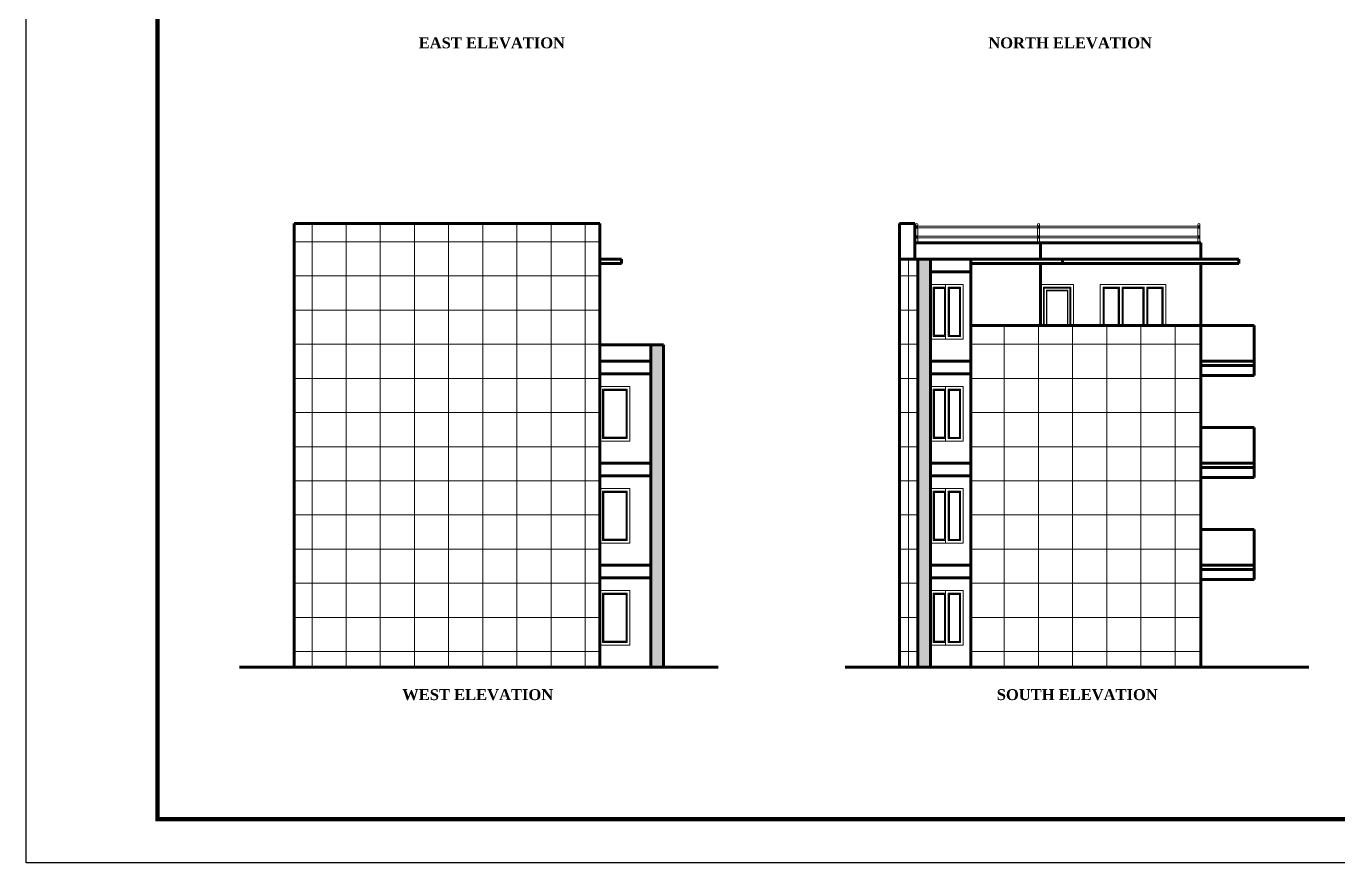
# Model space of a CAD drawing. Header units: inches. Extents: x -4737 to 13205, y 2479 to 13285.
# Drawn here: x -4506 to -3066, y 7017 to 7936 of the extents above; entities that cross this region are included whole.
import ezdxf

# ---------------------------------------------------------------- set-up
doc = ezdxf.new("R2010")
doc.units = ezdxf.units.IN
doc.header["$MEASUREMENT"] = 0
for name, color, linetype, lineweight in [('ns_DOOR', 31, 'Continuous', 15), ('ns_HATCH', 40, 'Continuous', 0), ('ns_RAILING', 191, 'Continuous', 15), ('ns_TEXT', 7, 'Continuous', 13), ('ns_WALL', 21, 'Continuous', 60), ('ns_WINDOW', 151, 'Continuous', 15)]:
    doc.layers.add(name, color=color, linetype=linetype, lineweight=lineweight)
doc.styles.get("Standard").update_dxf_attribs({"font": 'arial.ttf'})

msp = doc.modelspace()

# ---------------------------------------------------------------- hatches: boundary and pattern name
at = {"layer": 'ns_HATCH'}
h = msp.add_hatch(dxfattribs=at)
h.set_pattern_fill('NET', color=256, scale=300)
h.set_pattern_definition([(0, (-32955.066, 12123.784), (0, 37.5), []), (90, (-32955.066, 12123.784), (-37.5, 2e-15), [])])
h.paths.add_polyline_path([(-3876.6, 7231.8), (-3876.6, 7718.8), (-4212.1, 7718.8), (-4212.1, 7231.8)])
h = msp.add_hatch(dxfattribs=at)
h.set_pattern_fill('NET', color=256, scale=300)
h.set_pattern_definition([(0, (-29300.294, 12123.784), (0, 37.5), []), (90, (-29300.294, 12123.784), (-37.5, 2e-15), [])])
h.paths.add_polyline_path([(-3527.4, 7679.8), (-3547.4, 7679.8), (-3547.4, 7231.8), (-3527.4, 7231.8)])
h = msp.add_hatch(dxfattribs=at)
h.set_pattern_fill('AR-CONC', color=256)
h.set_pattern_definition([(50, (-29307.53, 12123.784), (7.1726018, -0.6275213), [0.75, -8.25]), (355, (-29307.53, 12123.784), (-1.3875133, 7.5219213), [0.6, -6.6]), (100.451444, (-29306.9325, 12123.732), (5.7850885, 6.8944), [0.637402, -7.0114211]), (46.1842, (-29307.53, 12125.784), (10.6724133, -1.6551928), [1.125, -12.375]), (96.635635, (-29306.641, 12125.646), (9.3466195, 9.741186), [0.9561034, -10.5171376]), (351.184164, (-29307.53, 12125.784), (9.3466195, 9.741186), [0.9, -9.9]), (21, (-29306.53, 12125.284), (5.9690705, -4.0261889), [0.75, -8.25]), (326, (-29306.53, 12125.284), (2.4331533, 7.2515005), [0.6, -6.6]), (71.451445, (-29306.033, 12124.9485), (8.4022238, 3.2253115), [0.637402, -7.0114211]), (37.5, (-29307.5302, 12123.784), (0.12159855, 3.32893854), [0, -6.52, 0, -6.7, 0, -6.625]), (7.5, (-29307.5302, 12123.784), (2.63069537, 3.9441171), [0, -3.82, 0, -6.37, 0, -2.525]), (327.5, (-29309.7602, 12123.784), (5.33822436, -0.22554872), [0, -2.5, 0, -7.8, 0, -10.35]), (317.5, (-29310.7602, 12123.784), (5.8318617, 1.0010498), [0, -3.25, 0, -5.18, 0, -7.35])])
h.paths.add_polyline_path([(-3513.5, 7679.8), (-3527.4, 7679.8), (-3527.4, 7231.8), (-3513.5, 7231.8)])
h = msp.add_hatch(dxfattribs=at)
h.set_pattern_fill('NET', color=256, scale=300)
h.set_pattern_definition([(0, (-29307.53, 12123.784), (0, 37.5), []), (90, (-29307.53, 12123.784), (-37.5, 2e-15), [])])
h.paths.add_polyline_path([(-3216.7, 7606.8), (-3469.2, 7606.8), (-3469.2, 7231.8), (-3216.7, 7231.8)])
h = msp.add_hatch(dxfattribs=at)
h.set_pattern_fill('AR-CONC', color=256)
h.set_pattern_definition([(50, (-32955.066, 12123.784), (7.1726018, -0.6275213), [0.75, -8.25]), (355, (-32955.066, 12123.784), (-1.3875133, 7.5219213), [0.6, -6.6]), (100.451444, (-32954.468, 12123.732), (5.7850885, 6.8943999), [0.637402, -7.0114211]), (46.1842, (-32955.066, 12125.784), (10.6724133, -1.6551928), [1.125, -12.375]), (96.635635, (-32954.176, 12125.646), (9.3466195, 9.741186), [0.9561034, -10.5171376]), (351.184164, (-32955.066, 12125.784), (9.3466195, 9.741186), [0.9, -9.9]), (21, (-32954.066, 12125.284), (5.9690705, -4.0261889), [0.75, -8.25]), (326, (-32954.066, 12125.284), (2.4331533, 7.2515005), [0.6, -6.6]), (71.451445, (-32953.5684, 12124.9485), (8.4022238, 3.2253115), [0.6374019, -7.0114211]), (37.5, (-32955.0658, 12123.784), (0.12159855, 3.32893854), [0, -6.52, 0, -6.7, 0, -6.625]), (7.5, (-32955.066, 12123.784), (2.63069537, 3.9441171), [0, -3.82, 0, -6.37, 0, -2.525]), (327.5, (-32957.2958, 12123.784), (5.33822436, -0.22554872), [0, -2.5, 0, -7.8, 0, -10.35]), (317.5, (-32958.296, 12123.784), (5.8318617, 1.0010498), [0, -3.25, 0, -5.18, 0, -7.35])])
h.paths.add_polyline_path([(-3820.6, 7231.8), (-3806.6, 7231.8), (-3806.6, 7585.8), (-3820.6, 7585.8)])

# ---------------------------------------------------------------- linework, layer by layer
msp.add_lwpolyline([(-4506.3, 7016.8), (-4506.3, 9261.9), (-1331.5, 9261.9), (-1331.5, 7016.8)], close=True)
at = {"const_width": 4.8}
msp.add_lwpolyline([(-1379.5, 7064.8), (-1379.5, 9213.9), (-4362.3, 9213.9), (-4362.3, 7064.8)], close=True, dxfattribs=at)
at = {"layer": 'Defpoints'}
msp.add_line((-3175.2, 7679.8), (-3175.2, 7674.8), dxfattribs=at)
at = {"layer": 'ns_DOOR'}
for p, q in [((-3392.6, 7606.8), (-3392.6, 7651.8)), ((-3392.6, 7651.8), (-3356.6, 7651.8)), ((-3389.6, 7606.8), (-3389.6, 7648.8)), ((-3389.6, 7648.8), (-3359.6, 7648.8)), ((-3360.6, 7647.8), (-3388.6, 7647.8)), ((-3388.6, 7647.8), (-3388.6, 7606.8)), ((-3362.8, 7645.6), (-3386.3, 7645.6)), ((-3386.3, 7645.6), (-3386.3, 7606.8)), ((-3362.8, 7606.8), (-3362.8, 7645.6)), ((-3360.6, 7606.8), (-3360.6, 7647.8)), ((-3359.6, 7606.8), (-3359.6, 7648.8)), ((-3356.6, 7606.8), (-3356.6, 7651.8)), ((-3386.3, 7644), (-3386.3, 7621.8)), ((-3363.3, 7645.1), (-3385.8, 7645.1)), ((-3385.8, 7645.1), (-3385.8, 7606.8)), ((-3385.7, 7645), (-3385.7, 7606.8)), ((-3363.3, 7606.8), (-3363.3, 7645.1))]:
    msp.add_line(p, q, dxfattribs=at)
at = {"layer": 'ns_RAILING'}
for p, q in [((-3529.7, 7697.8), (-3529.7, 7717.7)), ((-3527.5, 7716), (-3527.5, 7717.7)), ((-3395.9, 7716), (-3395.9, 7717.7)), ((-3393.8, 7697.8), (-3393.8, 7717.7)), ((-3219.9, 7716), (-3219.9, 7717.7)), ((-3217.7, 7697.8), (-3217.7, 7717.7)), ((-3530.9, 7716), (-3219.6, 7716)), ((-3530.9, 7714), (-3219.6, 7714)), ((-3530.9, 7705), (-3219.6, 7705)), ((-3527.5, 7705), (-3527.5, 7714)), ((-3395.9, 7705), (-3395.9, 7714)), ((-3219.9, 7705), (-3219.9, 7714)), ((-3530.9, 7703), (-3219.6, 7703)), ((-3527.5, 7697.8), (-3527.5, 7703)), ((-3395.9, 7697.8), (-3395.9, 7703)), ((-3219.9, 7697.8), (-3219.9, 7703))]:
    msp.add_line(p, q, dxfattribs=at)
for points in [[(-3528.6, 7716.2), (-3529.4, 7716.2), (-3529.4, 7713.8), (-3528.6, 7713.8)], [(-3528.6, 7705.2), (-3529.4, 7705.2), (-3529.4, 7702.8), (-3528.6, 7702.8)], [(-3528.6, 7713.8), (-3527.8, 7713.8), (-3527.8, 7716.2), (-3528.6, 7716.2)], [(-3528.6, 7702.8), (-3527.8, 7702.8), (-3527.8, 7705.2), (-3528.6, 7705.2)], [(-3394.8, 7713.8), (-3395.7, 7713.8), (-3395.7, 7716.2), (-3394.8, 7716.2)], [(-3394.8, 7702.8), (-3395.7, 7702.8), (-3395.7, 7705.2), (-3394.8, 7705.2)], [(-3394.8, 7716.2), (-3394, 7716.2), (-3394, 7713.8), (-3394.8, 7713.8)], [(-3394.8, 7705.2), (-3394, 7705.2), (-3394, 7702.8), (-3394.8, 7702.8)], [(-3218.8, 7713.8), (-3219.6, 7713.8), (-3219.6, 7716.2), (-3218.8, 7716.2)], [(-3218.8, 7702.8), (-3219.6, 7702.8), (-3219.6, 7705.2), (-3218.8, 7705.2)], [(-3218.8, 7716.2), (-3218, 7716.2), (-3218, 7713.8), (-3218.8, 7713.8)], [(-3218.8, 7705.2), (-3218, 7705.2), (-3218, 7702.8), (-3218.8, 7702.8)]]:
    msp.add_lwpolyline(points, dxfattribs=at)
for centre in [(-3528.6, 7715), (-3528.6, 7704), (-3394.8, 7715), (-3394.8, 7704), (-3218.8, 7715), (-3218.8, 7704)]:
    msp.add_circle(centre, 0.25, dxfattribs=at)
for centre, start in [((-3528.6, 7717.7), 360), ((-3394.8, 7717.7), 0), ((-3218.8, 7717.7), 0)]:
    msp.add_arc(centre, 1.1, start, 180, dxfattribs=at)
at = {"layer": 'ns_WALL'}
for p, q in [((-4212.1, 7718.8), (-3876.6, 7718.8)), ((-4212.1, 7231.8), (-4212.1, 7718.8)), ((-3876.6, 7231.8), (-3876.6, 7718.8)), ((-3547.4, 7231.8), (-3547.4, 7718.8)), ((-3547.4, 7718.8), (-3530.9, 7718.8)), ((-3530.9, 7679.8), (-3530.9, 7718.8)), ((-3216.7, 7697.8), (-3530.9, 7697.8)), ((-3392.6, 7679.8), (-3392.6, 7697.8)), ((-3216.7, 7679.8), (-3216.7, 7697.8)), ((-3876.6, 7679.8), (-3852.6, 7679.8)), ((-3852.6, 7674.9), (-3876.6, 7674.9)), ((-3852.6, 7679.8), (-3852.6, 7674.9)), ((-3547.4, 7679.8), (-3392.6, 7679.8)), ((-3527.4, 7231.8), (-3527.4, 7679.8)), ((-3513.5, 7231.8), (-3513.5, 7679.8)), ((-3469.2, 7679.8), (-3469.2, 7231.8)), ((-3469.2, 7674.8), (-3175.2, 7674.8)), ((-3392.6, 7679.8), (-3175.2, 7679.8)), ((-3216.7, 7679.8), (-3392.6, 7679.8)), ((-3392.6, 7606.8), (-3392.6, 7674.8)), ((-3368.6, 7674.8), (-3368.6, 7679.8)), ((-3216.7, 7606.8), (-3216.7, 7674.8)), ((-3175.2, 7679.8), (-3175.2, 7674.8)), ((-3513.5, 7665.8), (-3469.2, 7665.8)), ((-3469.2, 7606.8), (-3158.2, 7606.8)), ((-3216.7, 7606.8), (-3216.7, 7231.8)), ((-3158.2, 7567.8), (-3158.2, 7606.8)), ((-3876.6, 7585.8), (-3806.6, 7585.8)), ((-3820.6, 7231.8), (-3820.6, 7585.8)), ((-3806.6, 7231.8), (-3806.6, 7585.8)), ((-3876.6, 7567.8), (-3820.6, 7567.8)), ((-3513.5, 7567.8), (-3469.2, 7567.8)), ((-3158.2, 7567.8), (-3216.7, 7567.8)), ((-3216.7, 7562.8), (-3158.2, 7562.8)), ((-3158.2, 7551.8), (-3158.2, 7567.8)), ((-3876.6, 7553.8), (-3820.6, 7553.8)), ((-3513.5, 7553.8), (-3469.2, 7553.8)), ((-3158.2, 7551.8), (-3216.7, 7551.8)), ((-3158.2, 7494.8), (-3216.7, 7494.8)), ((-3158.2, 7455.8), (-3158.2, 7494.8)), ((-3876.6, 7455.8), (-3820.6, 7455.8)), ((-3513.5, 7455.8), (-3469.2, 7455.8)), ((-3158.2, 7455.8), (-3216.7, 7455.8)), ((-3216.7, 7450.8), (-3158.2, 7450.8)), ((-3158.2, 7439.8), (-3158.2, 7455.8)), ((-3876.6, 7441.8), (-3820.6, 7441.8)), ((-3513.5, 7441.8), (-3469.2, 7441.8)), ((-3158.2, 7439.8), (-3216.7, 7439.8)), ((-3158.2, 7382.8), (-3216.7, 7382.8)), ((-3158.2, 7343.8), (-3158.2, 7382.8)), ((-3876.6, 7343.8), (-3820.6, 7343.8)), ((-3513.5, 7343.8), (-3469.2, 7343.8)), ((-3158.2, 7343.8), (-3216.7, 7343.8)), ((-3158.2, 7327.8), (-3158.2, 7343.8)), ((-3876.6, 7329.8), (-3820.6, 7329.8)), ((-3513.5, 7329.8), (-3469.2, 7329.8)), ((-3216.7, 7338.8), (-3158.2, 7338.8)), ((-3158.2, 7327.8), (-3216.7, 7327.8)), ((-4272.1, 7231.8), (-3746.6, 7231.8)), ((-3607.4, 7231.8), (-3098.2, 7231.8))]:
    msp.add_line(p, q, dxfattribs=at)
at = {"layer": 'ns_WINDOW'}
for p, q in [((-3513.5, 7591.8), (-3513.5, 7651.8)), ((-3513.5, 7651.8), (-3477.5, 7651.8)), ((-3510.5, 7594.8), (-3510.5, 7648.8)), ((-3510.5, 7648.8), (-3497, 7648.8)), ((-3498, 7647.8), (-3509.5, 7647.8)), ((-3509.5, 7647.8), (-3509.5, 7595.8)), ((-3498.2, 7647.6), (-3509.2, 7647.6)), ((-3509.2, 7647.6), (-3509.2, 7596.1)), ((-3498.2, 7647.6), (-3498.2, 7596.1)), ((-3498, 7647.8), (-3498, 7595.8)), ((-3497, 7651.8), (-3497, 7591.8)), ((-3494, 7648.8), (-3480.5, 7648.8)), ((-3494, 7648.8), (-3494, 7594.8)), ((-3481.5, 7647.8), (-3493, 7647.8)), ((-3493, 7595.8), (-3493, 7647.8)), ((-3481.7, 7647.6), (-3492.7, 7647.6)), ((-3492.7, 7596), (-3492.7, 7647.6)), ((-3481.7, 7596), (-3481.7, 7647.6)), ((-3481.5, 7595.8), (-3481.5, 7647.8)), ((-3480.5, 7594.8), (-3480.5, 7648.8)), ((-3477.5, 7591.8), (-3477.5, 7651.8)), ((-3327.1, 7606.8), (-3327.1, 7651.8)), ((-3327.1, 7651.8), (-3255.1, 7651.8)), ((-3324.1, 7606.8), (-3324.1, 7648.8)), ((-3324.1, 7648.8), (-3306.1, 7648.8)), ((-3307.1, 7647.8), (-3323.1, 7647.8)), ((-3323.1, 7647.8), (-3323.1, 7606.8)), ((-3307.4, 7647.6), (-3322.9, 7647.6)), ((-3322.9, 7647.6), (-3322.9, 7606.8)), ((-3307.4, 7647.6), (-3307.4, 7606.8)), ((-3307.1, 7647.8), (-3307.1, 7606.8)), ((-3306.1, 7648.8), (-3306.1, 7606.8)), ((-3303.1, 7648.8), (-3279.1, 7648.8)), ((-3303.1, 7648.8), (-3303.1, 7606.8)), ((-3280.1, 7647.8), (-3302.1, 7647.8)), ((-3302.1, 7606.8), (-3302.1, 7647.8)), ((-3280.4, 7647.6), (-3301.9, 7647.6)), ((-3301.9, 7606.8), (-3301.9, 7647.6)), ((-3280.4, 7606.8), (-3280.4, 7647.6)), ((-3280.1, 7606.8), (-3280.1, 7647.8)), ((-3279.1, 7606.8), (-3279.1, 7648.8)), ((-3276.1, 7648.8), (-3258.1, 7648.8)), ((-3276.1, 7648.8), (-3276.1, 7606.8)), ((-3259.1, 7647.8), (-3275.1, 7647.8)), ((-3275.1, 7606.8), (-3275.1, 7647.8)), ((-3259.4, 7647.6), (-3274.9, 7647.6)), ((-3274.9, 7606.8), (-3274.9, 7647.6)), ((-3259.4, 7606.8), (-3259.4, 7647.6)), ((-3259.1, 7606.8), (-3259.1, 7647.8)), ((-3258.1, 7606.8), (-3258.1, 7648.8)), ((-3255.1, 7606.8), (-3255.1, 7651.8)), ((-3477.5, 7591.8), (-3513.5, 7591.8)), ((-3497, 7594.8), (-3510.5, 7594.8)), ((-3509.5, 7595.8), (-3498, 7595.8)), ((-3509.2, 7596.1), (-3498.2, 7596.1)), ((-3480.5, 7594.8), (-3494, 7594.8)), ((-3493, 7595.8), (-3481.5, 7595.8)), ((-3492.7, 7596), (-3481.7, 7596)), ((-3876.6, 7479.8), (-3876.6, 7539.8)), ((-3876.6, 7539.8), (-3843.6, 7539.8)), ((-3873.6, 7482.8), (-3873.6, 7536.8)), ((-3873.6, 7536.8), (-3846.6, 7536.8)), ((-3847.6, 7535.8), (-3872.6, 7535.8)), ((-3872.6, 7535.8), (-3872.6, 7483.8)), ((-3847.8, 7535.6), (-3872.3, 7535.6)), ((-3872.3, 7535.6), (-3872.3, 7484.1)), ((-3847.8, 7484), (-3847.8, 7535.6)), ((-3847.6, 7483.8), (-3847.6, 7535.8)), ((-3846.6, 7482.8), (-3846.6, 7536.8)), ((-3843.6, 7479.8), (-3843.6, 7539.8)), ((-3513.5, 7479.8), (-3513.5, 7539.8)), ((-3513.5, 7539.8), (-3477.5, 7539.8)), ((-3510.5, 7482.8), (-3510.5, 7536.8)), ((-3510.5, 7536.8), (-3497, 7536.8)), ((-3498, 7535.8), (-3509.5, 7535.8)), ((-3509.5, 7535.8), (-3509.5, 7483.8)), ((-3498.2, 7535.6), (-3509.2, 7535.6)), ((-3509.2, 7535.6), (-3509.2, 7484.1)), ((-3498.2, 7535.6), (-3498.2, 7484.1)), ((-3498, 7535.8), (-3498, 7483.8)), ((-3497, 7539.8), (-3497, 7479.8)), ((-3494, 7536.8), (-3480.5, 7536.8)), ((-3494, 7536.8), (-3494, 7482.8)), ((-3481.5, 7535.8), (-3493, 7535.8)), ((-3493, 7483.8), (-3493, 7535.8)), ((-3481.7, 7535.6), (-3492.7, 7535.6)), ((-3492.7, 7484), (-3492.7, 7535.6)), ((-3481.7, 7484), (-3481.7, 7535.6)), ((-3481.5, 7483.8), (-3481.5, 7535.8)), ((-3480.5, 7482.8), (-3480.5, 7536.8)), ((-3477.5, 7479.8), (-3477.5, 7539.8)), ((-3843.6, 7479.8), (-3876.6, 7479.8)), ((-3846.6, 7482.8), (-3873.6, 7482.8)), ((-3872.6, 7483.8), (-3847.6, 7483.8)), ((-3872.3, 7484.1), (-3847.8, 7484.1)), ((-3477.5, 7479.8), (-3513.5, 7479.8)), ((-3497, 7482.8), (-3510.5, 7482.8)), ((-3509.5, 7483.8), (-3498, 7483.8)), ((-3509.2, 7484.1), (-3498.2, 7484.1)), ((-3480.5, 7482.8), (-3494, 7482.8)), ((-3493, 7483.8), (-3481.5, 7483.8)), ((-3492.7, 7484), (-3481.7, 7484)), ((-3876.6, 7367.8), (-3876.6, 7427.8)), ((-3876.6, 7427.8), (-3843.6, 7427.8)), ((-3873.6, 7370.8), (-3873.6, 7424.8)), ((-3873.6, 7424.8), (-3846.6, 7424.8)), ((-3847.6, 7423.8), (-3872.6, 7423.8)), ((-3872.6, 7423.8), (-3872.6, 7371.8)), ((-3847.8, 7423.6), (-3872.3, 7423.6)), ((-3872.3, 7423.6), (-3872.3, 7372.1)), ((-3847.8, 7372), (-3847.8, 7423.6)), ((-3847.6, 7371.8), (-3847.6, 7423.8)), ((-3846.6, 7370.8), (-3846.6, 7424.8)), ((-3843.6, 7367.8), (-3843.6, 7427.8)), ((-3513.5, 7367.8), (-3513.5, 7427.8)), ((-3513.5, 7427.8), (-3477.5, 7427.8)), ((-3510.5, 7370.8), (-3510.5, 7424.8)), ((-3510.5, 7424.8), (-3497, 7424.8)), ((-3498, 7423.8), (-3509.5, 7423.8)), ((-3509.5, 7423.8), (-3509.5, 7371.8)), ((-3498.2, 7423.6), (-3509.2, 7423.6)), ((-3509.2, 7423.6), (-3509.2, 7372.1)), ((-3498.2, 7423.6), (-3498.2, 7372.1)), ((-3498, 7423.8), (-3498, 7371.8)), ((-3497, 7427.8), (-3497, 7367.8)), ((-3494, 7424.8), (-3480.5, 7424.8)), ((-3494, 7424.8), (-3494, 7370.8)), ((-3481.5, 7423.8), (-3493, 7423.8)), ((-3493, 7371.8), (-3493, 7423.8)), ((-3481.7, 7423.6), (-3492.7, 7423.6)), ((-3492.7, 7372), (-3492.7, 7423.6)), ((-3481.7, 7372), (-3481.7, 7423.6)), ((-3481.5, 7371.8), (-3481.5, 7423.8)), ((-3480.5, 7370.8), (-3480.5, 7424.8)), ((-3477.5, 7367.8), (-3477.5, 7427.8)), ((-3872.3, 7372.1), (-3847.8, 7372.1)), ((-3509.2, 7372.1), (-3498.2, 7372.1)), ((-3492.7, 7372), (-3481.7, 7372)), ((-3843.6, 7367.8), (-3876.6, 7367.8)), ((-3846.6, 7370.8), (-3873.6, 7370.8)), ((-3872.6, 7371.8), (-3847.6, 7371.8)), ((-3477.5, 7367.8), (-3513.5, 7367.8)), ((-3497, 7370.8), (-3510.5, 7370.8)), ((-3509.5, 7371.8), (-3498, 7371.8)), ((-3480.5, 7370.8), (-3494, 7370.8)), ((-3493, 7371.8), (-3481.5, 7371.8)), ((-3876.6, 7255.8), (-3876.6, 7315.8)), ((-3876.6, 7315.8), (-3843.6, 7315.8)), ((-3843.6, 7255.8), (-3843.6, 7315.8)), ((-3513.5, 7255.8), (-3513.5, 7315.8)), ((-3513.5, 7315.8), (-3477.5, 7315.8)), ((-3497, 7315.8), (-3497, 7255.8)), ((-3477.5, 7255.8), (-3477.5, 7315.8)), ((-3873.6, 7258.8), (-3873.6, 7312.8)), ((-3873.6, 7312.8), (-3846.6, 7312.8)), ((-3847.6, 7311.8), (-3872.6, 7311.8)), ((-3872.6, 7311.8), (-3872.6, 7259.8)), ((-3847.8, 7311.6), (-3872.3, 7311.6)), ((-3872.3, 7311.6), (-3872.3, 7260.1)), ((-3847.8, 7260), (-3847.8, 7311.6)), ((-3847.6, 7259.8), (-3847.6, 7311.8)), ((-3846.6, 7258.8), (-3846.6, 7312.8)), ((-3510.5, 7258.8), (-3510.5, 7312.8)), ((-3510.5, 7312.8), (-3497, 7312.8)), ((-3498, 7311.8), (-3509.5, 7311.8)), ((-3509.5, 7311.8), (-3509.5, 7259.8)), ((-3498.2, 7311.6), (-3509.2, 7311.6)), ((-3509.2, 7311.6), (-3509.2, 7260.1)), ((-3498.2, 7311.6), (-3498.2, 7260.1)), ((-3498, 7311.8), (-3498, 7259.8)), ((-3494, 7312.8), (-3480.5, 7312.8)), ((-3494, 7312.8), (-3494, 7258.8)), ((-3481.5, 7311.8), (-3493, 7311.8)), ((-3493, 7259.8), (-3493, 7311.8)), ((-3481.7, 7311.6), (-3492.7, 7311.6)), ((-3492.7, 7260), (-3492.7, 7311.6)), ((-3481.7, 7260), (-3481.7, 7311.6)), ((-3481.5, 7259.8), (-3481.5, 7311.8)), ((-3480.5, 7258.8), (-3480.5, 7312.8)), ((-3846.6, 7258.8), (-3873.6, 7258.8)), ((-3872.6, 7259.8), (-3847.6, 7259.8)), ((-3872.3, 7260.1), (-3847.8, 7260.1)), ((-3497, 7258.8), (-3510.5, 7258.8)), ((-3509.5, 7259.8), (-3498, 7259.8)), ((-3509.2, 7260.1), (-3498.2, 7260.1)), ((-3480.5, 7258.8), (-3494, 7258.8)), ((-3493, 7259.8), (-3481.5, 7259.8)), ((-3492.7, 7260), (-3481.7, 7260)), ((-3843.6, 7255.8), (-3876.6, 7255.8)), ((-3477.5, 7255.8), (-3513.5, 7255.8))]:
    msp.add_line(p, q, dxfattribs=at)

# ---------------------------------------------------------------- texts
at = {"layer": 'ns_TEXT', "char_height": 14.4, "attachment_point": 1}
for s, insert in [('\\pi109.70101;{\\fTimes New Roman|b1|i0|c0|p18;\\H0.83333x;EAST ELEVATION}', (-4185.1, 7923.3)), ('\\pi100.28486;{\\fTimes New Roman|b1|i0|c0|p18;\\H0.83333x;NORTH ELEVATION}', (-3550.4, 7923.3)), ('\\pi107.13454;{\\fTimes New Roman|b1|i0|c0|p18;\\H0.83333x;WEST ELEVATION}', (-4200.6, 7207.5)), ('\\pi102.09266;{\\fTimes New Roman|b1|i0|c0|p18;\\H0.83333x;SOUTH ELEVATION}', (-3542.9, 7207.5))]:
    msp.add_mtext_dynamic_manual_height_columns(s, width=376.026, gutter_width=72, heights=[72.6], dxfattribs=dict(at, insert=insert))

doc.saveas('drawing.dxf')
